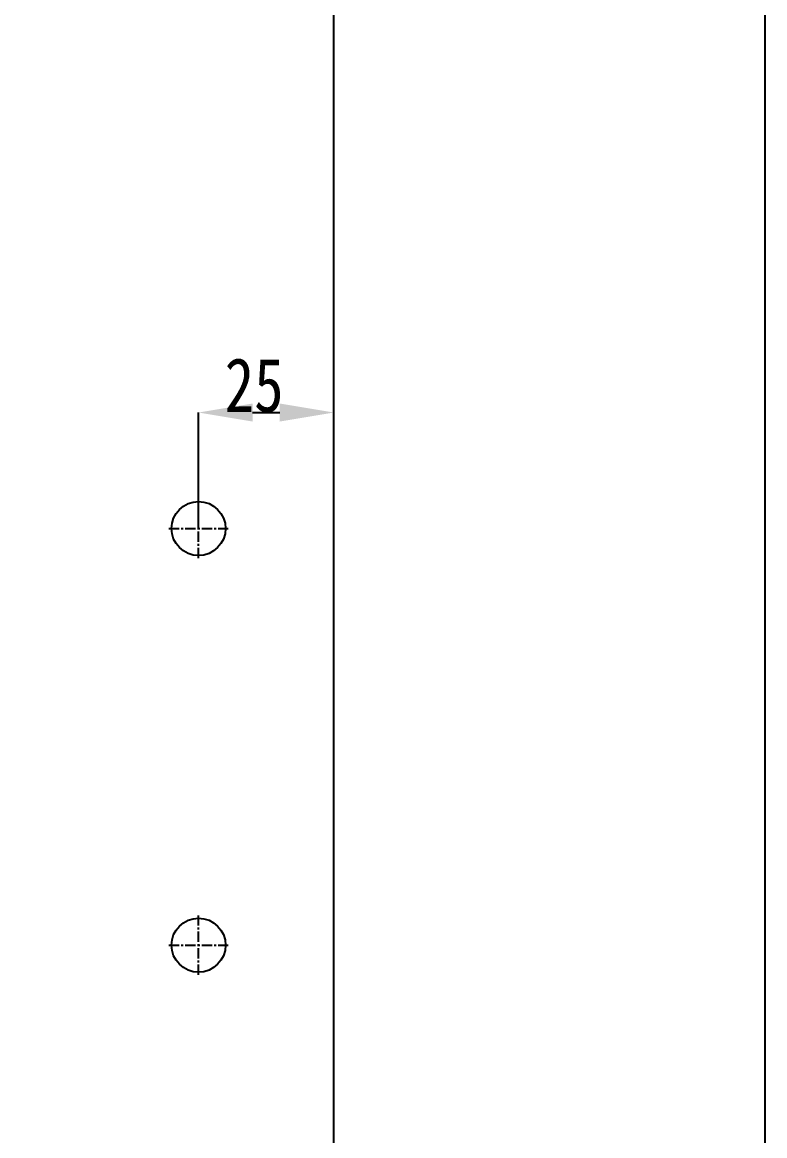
# Model space of a CAD drawing. Header units: millimetres. Extents: x -569 to 1807, y -7664 to 1724.
# Drawn here: x 647.5 to 784.8, y -2430.1 to -2224.4 of the extents above; entities that cross this region are included whole.
import ezdxf

# ---------------------------------------------------------------- set-up
doc = ezdxf.new("R2010")
doc.units = ezdxf.units.MM
doc.header["$LTSCALE"] = 16.335
doc.header["$PDMODE"] = 3
doc.header["$PDSIZE"] = 0.3125
doc.linetypes.add('CENTER', pattern=[0.6, 0.375, -0.075, 0.075, -0.075])
doc.layers.get('0').update_dxf_attribs({"linetype": 'CONTINUOUS'})
doc.layers.get('Defpoints').update_dxf_attribs({"linetype": 'CONTINUOUS'})
doc.styles.get("Standard").update_dxf_attribs({"font": 'txt', "width": 0.8})
doc.dimstyles.new('副本 ISO-25-1', dxfattribs={"dimtxt": 10, "dimasz": 10, "dimexe": 0, "dimexo": 0, "dimgap": 0, "dimtad": 1, "dimtxsty": 'Standard', "dimcen": 0, "dimclrd": 6, "dimclre": 6, "dimclrt": 4, "dimazin": 0, "dimtfac": 1, "dimtofl": 0, "dimtmove": 0, "dimatfit": 3, "dimfxl": 0, "dimarcsym": 0})

# ---------------------------------------------------------------- blocks, each defined once
blk = doc.blocks.new('*D320')
at = {"color": 6, "lineweight": -2}
for p, q in [((628.11, -2240.03), (628.11, -2161.8)), ((695.11, -2161.8), (638.11, -2161.8)), ((705.11, -2179.91), (705.11, -2161.8))]:
    blk.add_line(p, q, dxfattribs=at)
at = {"color": 6}
for points in [[(638.11, -2160.13), (638.11, -2163.46), (628.11, -2161.8)], [(695.11, -2160.13), (695.11, -2163.46), (705.11, -2161.8)]]:
    blk.add_solid(points, dxfattribs=at)
at = {"layer": 'Defpoints', "color": 0}
for p in [(628.11, -2161.8), (705.11, -2179.91), (628.11, -2240.03)]:
    blk.add_point(p, dxfattribs=at)
at = {"color": 4, "insert": (654.64, -2156.8), "char_height": 10, "attachment_point": 5}
blk.add_mtext('77', dxfattribs=at)
blk = doc.blocks.new('*D321')
at = {"color": 6, "lineweight": -2}
for p, q in [((596.11, -2322.01), (596.11, -2142.51)), ((695.11, -2142.51), (606.11, -2142.51)), ((705.11, -2179.91), (705.11, -2142.51))]:
    blk.add_line(p, q, dxfattribs=at)
at = {"color": 6}
for points in [[(606.11, -2140.84), (606.11, -2144.17), (596.11, -2142.51)], [(695.11, -2140.84), (695.11, -2144.17), (705.11, -2142.51)]]:
    blk.add_solid(points, dxfattribs=at)
at = {"layer": 'Defpoints', "color": 0}
for p in [(596.11, -2142.51), (705.11, -2179.91), (596.11, -2322.01)]:
    blk.add_point(p, dxfattribs=at)
at = {"color": 4, "insert": (659.36, -2137.51), "char_height": 10, "attachment_point": 5}
blk.add_mtext('109', dxfattribs=at)
blk = doc.blocks.new('*D395')
at = {"color": 6, "lineweight": -2}
for p, q in [((680.11, -2317.91), (680.11, -2296.47)), ((690.11, -2296.47), (695.11, -2296.47)), ((705.11, -2307.74), (705.11, -2296.47))]:
    blk.add_line(p, q, dxfattribs=at)
at = {"color": 6}
for points in [[(690.11, -2294.81), (690.11, -2298.14), (680.11, -2296.47)], [(695.11, -2294.81), (695.11, -2298.14), (705.11, -2296.47)]]:
    blk.add_solid(points, dxfattribs=at)
at = {"layer": 'Defpoints', "color": 0}
for p in [(705.11, -2296.47), (705.11, -2307.74), (680.11, -2317.91)]:
    blk.add_point(p, dxfattribs=at)
at = {"color": 4, "insert": (690.39, -2291.47), "char_height": 10, "attachment_point": 5}
blk.add_mtext('25', dxfattribs=at)

msp = doc.modelspace()

# ---------------------------------------------------------------- linework, layer by layer
at = {"color": 7, "linetype": 'Continuous'}
msp.add_line((705.107, -2609.913), (705.107, -2179.913), dxfattribs=at)
at = {"color": 1, "linetype": 'CENTER', "ltscale": 0.310989}
for p, q in [((680.107, -2323.413), (680.107, -2312.413)), ((674.607, -2317.913), (685.607, -2317.913)), ((680.107, -2400.413), (680.107, -2389.413)), ((674.607, -2394.913), (685.607, -2394.913))]:
    msp.add_line(p, q, dxfattribs=at)
msp.add_lwpolyline([(-32.664, -2117.932), (784.769, -2117.932), (784.769, -2691.727), (-32.664, -2691.727)], close=True)
for centre in [(680.107, -2317.913), (680.107, -2394.913)]:
    msp.add_circle(centre, 5)

# ---------------------------------------------------------------- dimensions: what is measured, and where the dimension line sits
for base, p1, p2, picture, middle in [((596.107, -2142.507), (705.107, -2179.913), (596.107, -2322.01), '*D321', (659.362, -2142.507)), ((628.109, -2161.796), (705.107, -2179.913), (628.109, -2240.033), '*D320', (654.643, -2161.796)), ((705.107, -2296.473), (680.107, -2317.913), (705.107, -2307.742), '*D395', (690.394, -2296.473))]:
    dim = msp.add_linear_dim(base=base, p1=p1, p2=p2, dimstyle='副本 ISO-25-1', override={"dimfxl": 1.25, "dimarcsym": 1})
    dim.commit()
    dim.dimension.update_dxf_attribs({"geometry": picture, "text_midpoint": middle, "dimtype": 160})

doc.saveas('drawing.dxf')
